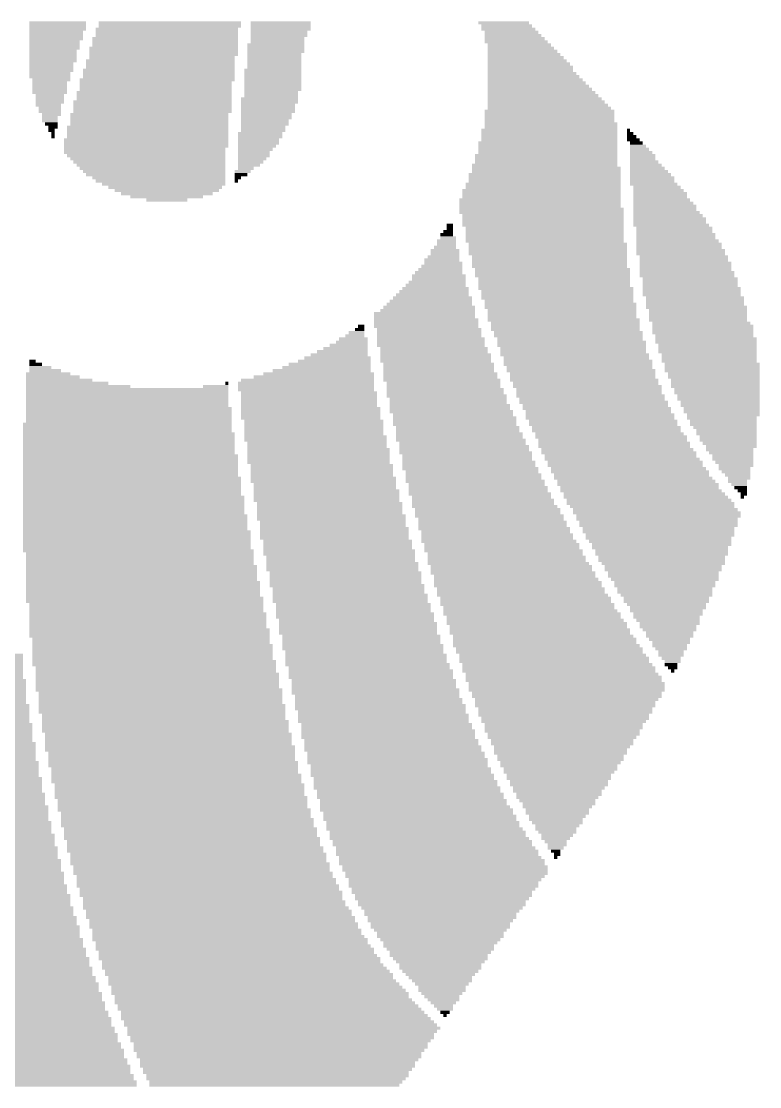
# Model space of a CAD drawing. Extents: x 0 to 158, y 0 to 111.
# Drawn here: x 121.88 to 127.72, y 8.34 to 16.77 of the extents above; entities that cross this region are included whole.
import ezdxf

# ---------------------------------------------------------------- set-up
doc = ezdxf.new("R2010")
doc.units = 0
doc.layers.add('21', color=53, linetype='CONTINUOUS')

# ---------------------------------------------------------------- blocks, each defined once
blk = doc.blocks.new('RECT')
blk.add_solid([(-0.5, -0.5), (0.5, -0.5), (-0.5, 0.5), (0.5, 0.5)])

msp = doc.modelspace()

# ---------------------------------------------------------------- block references
at = {"layer": '21', "yscale": 0.025}
for p, xscale in [((122.1725, 16.755), 0.45), ((123.06, 16.755), 1.125), ((123.935, 16.755), 0.475), ((125.6975, 16.755), 0.4), ((122.1725, 16.73), 0.45), ((122.1725, 16.705), 0.45), ((122.16, 16.68), 0.425), ((123.035, 16.705), 1.125), ((123.035, 16.68), 1.125), ((123.06, 16.73), 1.125), ((123.935, 16.73), 0.475), ((123.935, 16.705), 0.475), ((123.9225, 16.68), 0.45), ((125.7225, 16.73), 0.4), ((125.735, 16.705), 0.425), ((125.76, 16.68), 0.425), ((122.16, 16.655), 0.425), ((122.16, 16.63), 0.425), ((122.1475, 16.605), 0.4), ((123.0225, 16.63), 1.15), ((123.0225, 16.605), 1.15), ((123.035, 16.655), 1.125), ((123.9225, 16.655), 0.45), ((123.91, 16.63), 0.425), ((123.91, 16.605), 0.425), ((125.7725, 16.655), 0.45), ((125.785, 16.63), 0.475), ((125.7975, 16.605), 0.5), ((122.1475, 16.58), 0.4), ((122.1475, 16.555), 0.4), ((122.135, 16.53), 0.375), ((122.135, 16.505), 0.375), ((123.01, 16.555), 1.175), ((123.01, 16.53), 1.175), ((123.01, 16.505), 1.175), ((123.0225, 16.58), 1.15), ((123.8975, 16.58), 0.45), ((123.8975, 16.555), 0.45), ((123.8975, 16.53), 0.45), ((123.885, 16.505), 0.425), ((125.8225, 16.58), 0.5), ((125.835, 16.555), 0.525), ((125.8475, 16.53), 0.55), ((125.86, 16.505), 0.575), ((122.135, 16.48), 0.375), ((122.135, 16.455), 0.375), ((122.1225, 16.43), 0.35), ((122.985, 16.455), 1.175), ((122.985, 16.43), 1.175), ((122.9975, 16.48), 1.15), ((123.885, 16.48), 0.425), ((123.885, 16.455), 0.425), ((123.885, 16.43), 0.425), ((125.8725, 16.48), 0.6), ((125.885, 16.455), 0.625), ((125.8975, 16.43), 0.65), ((122.1225, 16.405), 0.35), ((122.1225, 16.38), 0.35), ((122.11, 16.355), 0.325), ((122.9725, 16.38), 1.2), ((122.9725, 16.355), 1.2), ((122.985, 16.405), 1.175), ((123.8725, 16.38), 0.45), ((123.8725, 16.355), 0.45), ((123.885, 16.405), 0.425), ((125.91, 16.405), 0.675), ((125.91, 16.38), 0.675), ((125.9225, 16.355), 0.7), ((122.11, 16.33), 0.325), ((122.1225, 16.305), 0.3), ((122.11, 16.28), 0.275), ((122.11, 16.255), 0.275), ((122.96, 16.305), 1.225), ((122.9475, 16.28), 1.2), ((122.9475, 16.255), 1.2), ((122.9725, 16.33), 1.2), ((123.8725, 16.33), 0.45), ((123.8725, 16.305), 0.45), ((123.8725, 16.28), 0.45), ((123.8725, 16.255), 0.45), ((125.935, 16.33), 0.725), ((125.9475, 16.305), 0.75), ((125.96, 16.28), 0.775), ((125.9725, 16.255), 0.8), ((122.11, 16.23), 0.275), ((122.11, 16.205), 0.275), ((122.11, 16.18), 0.225), ((122.935, 16.205), 1.225), ((122.935, 16.18), 1.225), ((122.9475, 16.23), 1.2), ((123.8725, 16.23), 0.45), ((123.86, 16.205), 0.425), ((123.86, 16.18), 0.425), ((125.985, 16.23), 0.825), ((125.9975, 16.205), 0.85), ((126.01, 16.18), 0.875), ((122.11, 16.155), 0.225), ((122.11, 16.13), 0.225), ((122.0975, 16.105), 0.2), ((122.11, 16.08), 0.175), ((122.9225, 16.13), 1.25), ((122.9225, 16.105), 1.25), ((122.9225, 16.08), 1.25), ((122.935, 16.155), 1.225), ((123.8475, 16.155), 0.45), ((123.8475, 16.13), 0.45), ((123.835, 16.105), 0.425), ((123.835, 16.08), 0.425), ((126.0225, 16.155), 0.9), ((126.035, 16.13), 0.925), ((126.0475, 16.105), 0.95), ((126.06, 16.08), 0.975), ((122.11, 16.055), 0.175), ((122.1225, 16.03), 0.15), ((122.11, 16.005), 0.125), ((122.8975, 16.03), 1.25), ((122.8975, 16.005), 1.25), ((122.9225, 16.055), 1.25), ((123.835, 16.055), 0.425), ((123.8225, 16.03), 0.4), ((123.8225, 16.005), 0.4), ((126.06, 16.055), 1.025), ((126.06, 16.03), 1.025), ((126.06, 16.005), 1.025), ((122.11, 15.98), 0.125), ((122.1225, 15.955), 0.1), ((122.135, 15.93), 0.075), ((122.885, 15.93), 1.275), ((122.8975, 15.98), 1.25), ((122.8975, 15.955), 1.25), ((123.81, 15.98), 0.375), ((123.81, 15.955), 0.375), ((123.7975, 15.93), 0.35), ((126.06, 15.98), 1.025), ((126.0725, 15.955), 1.05), ((126.0725, 15.93), 1.05), ((122.1225, 15.905), 0.05), ((122.135, 15.88), 0.025), ((122.135, 15.855), 0.025), ((122.8725, 15.83), 1.3), ((122.885, 15.905), 1.275), ((122.885, 15.88), 1.275), ((122.885, 15.855), 1.275), ((123.7725, 15.88), 0.35), ((123.7725, 15.855), 0.35), ((123.76, 15.83), 0.325), ((123.7975, 15.905), 0.35), ((126.06, 15.905), 1.075), ((126.06, 15.88), 1.075), ((126.06, 15.855), 1.075), ((126.06, 15.83), 1.075), ((126.685, 15.905), 0.025), ((126.6975, 15.88), 0.05), ((126.71, 15.855), 0.075), ((126.7225, 15.83), 0.1), ((122.8725, 15.805), 1.3), ((122.8725, 15.78), 1.3), ((122.86, 15.755), 1.275), ((123.76, 15.805), 0.325), ((123.7475, 15.78), 0.3), ((123.735, 15.755), 0.275), ((126.0475, 15.805), 1.1), ((126.0475, 15.78), 1.1), ((126.0475, 15.755), 1.1), ((126.7475, 15.805), 0.1), ((126.76, 15.78), 0.125), ((126.7725, 15.755), 0.15), ((122.86, 15.73), 1.275), ((122.8725, 15.705), 1.25), ((122.885, 15.68), 1.225), ((123.7225, 15.73), 0.25), ((123.7225, 15.705), 0.25), ((123.71, 15.68), 0.225), ((126.035, 15.705), 1.125), ((126.035, 15.68), 1.125), ((126.0475, 15.73), 1.1), ((126.785, 15.73), 0.175), ((126.7975, 15.705), 0.2), ((126.7975, 15.68), 0.2), ((122.8975, 15.655), 1.2), ((122.91, 15.63), 1.175), ((122.9225, 15.605), 1.15), ((122.935, 15.58), 1.125), ((123.635, 15.58), 0.125), ((123.6975, 15.655), 0.2), ((123.685, 15.63), 0.175), ((123.66, 15.605), 0.125), ((126.0225, 15.63), 1.15), ((126.035, 15.605), 1.175), ((126.035, 15.58), 1.175), ((126.035, 15.655), 1.125), ((126.81, 15.655), 0.225), ((126.8225, 15.63), 0.25), ((126.835, 15.605), 0.275), ((126.8475, 15.58), 0.3), ((122.9475, 15.555), 1.1), ((122.9725, 15.53), 1.05), ((122.985, 15.505), 1.025), ((123.6225, 15.555), 0.1), ((123.5975, 15.53), 0.05), ((123.585, 15.505), 0.025), ((126.0225, 15.555), 1.2), ((126.0225, 15.53), 1.2), ((126.0225, 15.505), 1.2), ((126.86, 15.555), 0.325), ((126.8725, 15.53), 0.35), ((126.8725, 15.505), 0.35), ((123.01, 15.48), 0.975), ((123.0225, 15.455), 0.9), ((123.035, 15.43), 0.825), ((125.9975, 15.43), 1.25), ((126.01, 15.48), 1.225), ((126.01, 15.455), 1.225), ((126.885, 15.48), 0.375), ((126.91, 15.455), 0.375), ((126.9225, 15.43), 0.4), ((123.035, 15.405), 0.725), ((123.035, 15.38), 0.575), ((123.035, 15.355), 0.325), ((125.985, 15.355), 1.275), ((125.985, 15.33), 1.275), ((125.9975, 15.405), 1.25), ((125.9975, 15.38), 1.25), ((126.935, 15.405), 0.425), ((126.935, 15.38), 0.425), ((126.9475, 15.355), 0.45), ((126.96, 15.33), 0.475), ((125.985, 15.305), 1.275), ((125.9975, 15.28), 1.3), ((125.9975, 15.255), 1.3), ((126.9725, 15.305), 0.5), ((126.9725, 15.28), 0.5), ((126.985, 15.255), 0.525), ((125.2725, 15.155), 0.05), ((126.01, 15.23), 1.275), ((126.01, 15.205), 1.275), ((126.01, 15.18), 1.275), ((126.01, 15.155), 1.275), ((126.9975, 15.23), 0.55), ((127.01, 15.205), 0.575), ((127.01, 15.18), 0.575), ((127.0225, 15.155), 0.6), ((125.2475, 15.08), 0.1), ((125.26, 15.105), 0.075), ((125.2725, 15.13), 0.05), ((126.0225, 15.13), 1.25), ((126.0225, 15.105), 1.25), ((126.0225, 15.08), 1.25), ((127.0475, 15.13), 0.6), ((127.0475, 15.105), 0.6), ((127.06, 15.08), 0.625), ((125.2475, 15.03), 0.15), ((125.2475, 15.005), 0.15), ((125.26, 15.055), 0.125), ((126.0225, 15.055), 1.25), ((126.0225, 15.03), 1.25), ((126.0475, 15.005), 1.25), ((127.06, 15.055), 0.625), ((127.0725, 15.03), 0.65), ((127.085, 15.005), 0.675), ((125.2225, 14.905), 0.25), ((125.235, 14.955), 0.225), ((125.235, 14.93), 0.225), ((125.235, 14.98), 0.175), ((126.0475, 14.98), 1.25), ((126.0475, 14.955), 1.25), ((126.0475, 14.93), 1.25), ((126.06, 14.905), 1.225), ((127.085, 14.98), 0.675), ((127.0975, 14.955), 0.7), ((127.0975, 14.93), 0.7), ((127.1225, 14.905), 0.7), ((125.21, 14.83), 0.325), ((125.21, 14.88), 0.275), ((125.2225, 14.855), 0.3), ((126.06, 14.88), 1.225), ((126.06, 14.855), 1.225), ((126.06, 14.83), 1.225), ((127.1225, 14.88), 0.7), ((127.135, 14.855), 0.725), ((127.135, 14.83), 0.725), ((125.185, 14.755), 0.425), ((125.185, 14.78), 0.375), ((125.1975, 14.805), 0.35), ((126.085, 14.805), 1.225), ((126.085, 14.78), 1.225), ((126.085, 14.755), 1.225), ((127.135, 14.805), 0.725), ((127.1475, 14.78), 0.75), ((127.1475, 14.755), 0.75), ((125.16, 14.655), 0.525), ((125.16, 14.68), 0.475), ((125.1725, 14.705), 0.45), ((125.185, 14.73), 0.425), ((126.0975, 14.73), 1.2), ((126.0975, 14.705), 1.2), ((126.0975, 14.68), 1.2), ((126.11, 14.655), 1.225), ((127.1725, 14.73), 0.75), ((127.1725, 14.705), 0.75), ((127.1725, 14.68), 0.75), ((127.185, 14.655), 0.775), ((125.135, 14.58), 0.625), ((125.135, 14.605), 0.575), ((125.1475, 14.63), 0.55), ((126.1225, 14.63), 1.2), ((126.1225, 14.605), 1.2), ((126.1225, 14.58), 1.2), ((127.185, 14.63), 0.775), ((127.185, 14.605), 0.775), ((127.21, 14.58), 0.775), ((125.0975, 14.48), 0.75), ((125.11, 14.505), 0.725), ((125.11, 14.53), 0.675), ((125.1225, 14.555), 0.65), ((126.135, 14.555), 1.175), ((126.1475, 14.53), 1.2), ((126.1475, 14.505), 1.2), ((126.16, 14.48), 1.175), ((127.21, 14.555), 0.775), ((127.21, 14.53), 0.775), ((127.2225, 14.505), 0.8), ((127.235, 14.48), 0.775), ((125.0725, 14.455), 0.8), ((125.0725, 14.43), 0.8), ((125.085, 14.405), 0.825), ((126.16, 14.455), 1.175), ((126.16, 14.43), 1.175), ((126.1725, 14.405), 1.2), ((127.235, 14.455), 0.775), ((127.235, 14.43), 0.775), ((127.235, 14.405), 0.775), ((124.56, 14.33), 0.075), ((124.5725, 14.355), 0.05), ((125.085, 14.38), 0.825), ((125.085, 14.355), 0.825), ((125.11, 14.33), 0.825), ((126.185, 14.38), 1.175), ((126.185, 14.355), 1.175), ((126.185, 14.33), 1.175), ((127.26, 14.38), 0.775), ((127.2725, 14.355), 0.8), ((127.2725, 14.33), 0.8), ((124.4975, 14.23), 0.25), ((124.51, 14.255), 0.225), ((124.5225, 14.28), 0.15), ((124.535, 14.305), 0.125), ((125.11, 14.305), 0.825), ((125.11, 14.28), 0.825), ((125.1225, 14.255), 0.85), ((125.1225, 14.23), 0.85), ((126.21, 14.305), 1.175), ((126.21, 14.28), 1.175), ((126.2225, 14.255), 1.15), ((126.235, 14.23), 1.175), ((127.2725, 14.305), 0.8), ((127.285, 14.28), 0.775), ((127.2975, 14.255), 0.8), ((127.2975, 14.23), 0.8), ((124.4225, 14.155), 0.4), ((124.4475, 14.18), 0.35), ((124.4725, 14.205), 0.3), ((125.1225, 14.205), 0.85), ((125.1475, 14.18), 0.85), ((125.1475, 14.155), 0.85), ((126.235, 14.205), 1.175), ((126.2475, 14.18), 1.15), ((126.2475, 14.155), 1.15), ((127.31, 14.205), 0.775), ((127.31, 14.18), 0.775), ((127.31, 14.155), 0.775), ((121.9725, 14.08), 0.05), ((124.36, 14.08), 0.575), ((124.385, 14.105), 0.525), ((124.3975, 14.13), 0.45), ((125.16, 14.13), 0.875), ((125.16, 14.105), 0.875), ((125.16, 14.08), 0.875), ((126.26, 14.13), 1.175), ((126.2725, 14.105), 1.15), ((126.285, 14.08), 1.175), ((127.3225, 14.13), 0.75), ((127.3225, 14.105), 0.75), ((127.3225, 14.08), 0.75), ((122.0975, 13.98), 0.35), ((121.9975, 14.055), 0.1), ((122.035, 14.03), 0.175), ((122.0725, 14.005), 0.25), ((124.235, 13.98), 0.875), ((124.26, 14.005), 0.775), ((124.2975, 14.03), 0.7), ((124.3225, 14.055), 0.65), ((125.185, 14.055), 0.875), ((125.185, 14.03), 0.875), ((125.185, 14.005), 0.875), ((125.1975, 13.98), 0.9), ((126.285, 14.055), 1.175), ((126.2975, 14.03), 1.15), ((126.31, 14.005), 1.175), ((126.3225, 13.98), 1.15), ((127.3475, 14.055), 0.75), ((127.3475, 14.03), 0.75), ((127.3475, 14.005), 0.75), ((127.36, 13.98), 0.725), ((122.135, 13.955), 0.425), ((122.185, 13.93), 0.525), ((122.2475, 13.905), 0.65), ((123.51, 13.905), 0.025), ((124.135, 13.905), 1.075), ((124.1475, 13.93), 1.05), ((124.1975, 13.955), 0.95), ((125.1975, 13.955), 0.9), ((125.21, 13.93), 0.925), ((125.2225, 13.905), 0.9), ((126.3225, 13.955), 1.15), ((126.335, 13.93), 1.175), ((126.3475, 13.905), 1.15), ((127.36, 13.955), 0.725), ((127.3725, 13.93), 0.7), ((127.3725, 13.905), 0.7), ((122.335, 13.88), 0.825), ((122.7225, 13.855), 1.6), ((122.7225, 13.83), 1.6), ((122.7225, 13.805), 1.6), ((123.4225, 13.88), 0.2), ((124.135, 13.88), 1.075), ((124.135, 13.855), 1.075), ((124.16, 13.83), 1.075), ((124.16, 13.805), 1.075), ((125.2225, 13.88), 0.9), ((125.235, 13.855), 0.925), ((125.235, 13.83), 0.925), ((125.2475, 13.805), 0.95), ((126.36, 13.88), 1.175), ((126.3725, 13.855), 1.15), ((126.3725, 13.83), 1.15), ((126.385, 13.805), 1.175), ((127.3725, 13.88), 0.7), ((127.385, 13.855), 0.675), ((127.385, 13.83), 0.675), ((127.3975, 13.805), 0.65), ((122.7225, 13.78), 1.6), ((122.7225, 13.755), 1.6), ((122.7225, 13.73), 1.6), ((124.16, 13.78), 1.075), ((124.16, 13.755), 1.075), ((124.16, 13.73), 1.075), ((125.26, 13.78), 0.925), ((125.26, 13.755), 0.925), ((125.2725, 13.73), 0.95), ((126.3975, 13.78), 1.15), ((126.41, 13.755), 1.175), ((126.4225, 13.73), 1.15), ((127.3975, 13.78), 0.65), ((127.41, 13.755), 0.625), ((127.41, 13.73), 0.625), ((122.735, 13.705), 1.625), ((122.735, 13.68), 1.625), ((122.735, 13.655), 1.625), ((124.1725, 13.705), 1.1), ((124.1725, 13.68), 1.1), ((124.1725, 13.655), 1.1), ((125.2725, 13.705), 0.95), ((125.285, 13.68), 0.975), ((125.2975, 13.655), 0.95), ((126.435, 13.705), 1.175), ((126.4475, 13.68), 1.15), ((126.46, 13.655), 1.175), ((127.4225, 13.705), 0.6), ((127.4225, 13.68), 0.6), ((127.435, 13.655), 0.575), ((122.7225, 13.58), 1.65), ((122.7225, 13.555), 1.65), ((122.735, 13.63), 1.625), ((122.735, 13.605), 1.625), ((124.1725, 13.63), 1.1), ((124.1975, 13.605), 1.1), ((124.1975, 13.58), 1.1), ((124.1975, 13.555), 1.1), ((125.31, 13.63), 0.975), ((125.31, 13.605), 0.975), ((125.31, 13.58), 0.975), ((125.335, 13.555), 0.975), ((126.46, 13.63), 1.175), ((126.485, 13.605), 1.175), ((126.485, 13.58), 1.175), ((126.51, 13.555), 1.175), ((127.4225, 13.63), 0.55), ((127.435, 13.605), 0.525), ((127.435, 13.58), 0.525), ((127.4475, 13.555), 0.5), ((122.7225, 13.53), 1.65), ((122.735, 13.505), 1.675), ((122.735, 13.48), 1.675), ((124.1975, 13.53), 1.1), ((124.1975, 13.505), 1.1), ((124.21, 13.48), 1.125), ((125.335, 13.53), 0.975), ((126.51, 13.53), 1.175), ((126.535, 13.505), 1.175), ((126.5475, 13.48), 1.2), ((127.46, 13.53), 0.475), ((127.46, 13.505), 0.475), ((127.4725, 13.48), 0.45), ((122.735, 13.455), 1.675), ((122.735, 13.43), 1.675), ((122.735, 13.405), 1.675), ((124.21, 13.455), 1.125), ((124.2225, 13.43), 1.1), ((124.2225, 13.405), 1.1), ((125.36, 13.455), 1.025), ((125.385, 13.405), 1.025), ((126.56, 13.455), 1.175), ((126.5725, 13.43), 1.2), ((126.5725, 13.405), 1.2), ((127.4725, 13.455), 0.45), ((127.485, 13.43), 0.425), ((127.4975, 13.405), 0.4), ((122.735, 13.38), 1.675), ((122.735, 13.355), 1.675), ((122.7475, 13.33), 1.7), ((122.7475, 13.305), 1.7), ((124.235, 13.38), 1.125), ((124.235, 13.355), 1.125), ((124.235, 13.33), 1.125), ((124.235, 13.305), 1.125), ((125.385, 13.38), 1.025), ((125.3975, 13.355), 1.05), ((125.41, 13.33), 1.025), ((125.41, 13.305), 1.025), ((126.5975, 13.38), 1.2), ((126.61, 13.355), 1.225), ((126.6225, 13.33), 1.2), ((126.635, 13.305), 1.225), ((127.485, 13.38), 0.375), ((127.4975, 13.355), 0.35), ((127.51, 13.33), 0.325), ((127.51, 13.305), 0.325), ((122.7475, 13.28), 1.7), ((122.7475, 13.255), 1.7), ((122.7475, 13.23), 1.7), ((124.235, 13.28), 1.125), ((124.26, 13.255), 1.125), ((124.26, 13.23), 1.125), ((125.4225, 13.28), 1.05), ((125.4225, 13.255), 1.05), ((125.435, 13.23), 1.075), ((126.66, 13.28), 1.225), ((126.66, 13.255), 1.225), ((126.685, 13.23), 1.225), ((127.5225, 13.28), 0.3), ((127.535, 13.255), 0.275), ((127.5225, 13.23), 0.25), ((122.7475, 13.205), 1.7), ((122.7475, 13.18), 1.7), ((122.76, 13.155), 1.725), ((124.26, 13.205), 1.125), ((124.26, 13.18), 1.125), ((124.2725, 13.155), 1.15), ((125.4475, 13.205), 1.05), ((125.46, 13.18), 1.075), ((125.46, 13.155), 1.075), ((126.6975, 13.205), 1.25), ((126.71, 13.18), 1.225), ((126.7225, 13.155), 1.25), ((127.535, 13.205), 0.225), ((127.5475, 13.18), 0.2), ((127.56, 13.155), 0.175), ((122.76, 13.13), 1.725), ((122.76, 13.105), 1.725), ((122.76, 13.08), 1.725), ((122.76, 13.055), 1.725), ((124.2725, 13.13), 1.15), ((124.285, 13.105), 1.125), ((124.285, 13.08), 1.125), ((124.2975, 13.055), 1.15), ((125.4725, 13.13), 1.1), ((125.485, 13.105), 1.075), ((125.4975, 13.08), 1.1), ((125.4975, 13.055), 1.1), ((126.7475, 13.13), 1.25), ((126.76, 13.105), 1.275), ((126.7725, 13.08), 1.25), ((126.785, 13.055), 1.275), ((127.5475, 13.13), 0.15), ((127.56, 13.105), 0.125), ((127.5725, 13.08), 0.1), ((127.585, 13.055), 0.075), ((122.76, 13.03), 1.725), ((122.7725, 13.005), 1.75), ((122.7725, 12.98), 1.75), ((124.2975, 13.03), 1.15), ((124.2975, 13.005), 1.15), ((124.2975, 12.98), 1.15), ((125.51, 13.03), 1.125), ((125.5225, 13.005), 1.1), ((125.535, 12.98), 1.125), ((126.81, 13.03), 1.275), ((126.8225, 13.005), 1.3), ((126.8475, 12.98), 1.3), ((127.5975, 13.03), 0.05), ((127.585, 13.005), 0.025), ((122.7725, 12.955), 1.75), ((122.7725, 12.93), 1.75), ((122.7725, 12.905), 1.75), ((122.7725, 12.88), 1.75), ((124.3225, 12.955), 1.15), ((124.3225, 12.93), 1.15), ((124.3225, 12.905), 1.15), ((124.3225, 12.88), 1.15), ((125.535, 12.955), 1.125), ((125.5475, 12.93), 1.15), ((125.5725, 12.905), 1.15), ((125.5725, 12.88), 1.15), ((126.86, 12.955), 1.325), ((126.8725, 12.93), 1.3), ((126.8975, 12.905), 1.3), ((126.91, 12.88), 1.325), ((122.785, 12.855), 1.775), ((122.785, 12.83), 1.775), ((122.785, 12.805), 1.775), ((124.335, 12.855), 1.175), ((124.335, 12.83), 1.175), ((124.3475, 12.805), 1.15), ((125.585, 12.855), 1.175), ((125.5975, 12.83), 1.15), ((125.61, 12.805), 1.175), ((126.9225, 12.855), 1.3), ((126.91, 12.83), 1.275), ((126.9225, 12.805), 1.25), ((122.785, 12.78), 1.775), ((122.785, 12.755), 1.775), ((122.7975, 12.73), 1.8), ((124.3475, 12.78), 1.15), ((124.36, 12.755), 1.175), ((124.36, 12.73), 1.175), ((125.61, 12.78), 1.175), ((125.6225, 12.755), 1.2), ((125.635, 12.73), 1.175), ((126.9225, 12.78), 1.25), ((126.9225, 12.755), 1.2), ((126.9225, 12.73), 1.2), ((122.7975, 12.705), 1.8), ((122.7975, 12.68), 1.8), ((122.7975, 12.655), 1.8), ((122.7975, 12.63), 1.8), ((124.36, 12.705), 1.175), ((124.36, 12.68), 1.175), ((124.385, 12.655), 1.175), ((124.385, 12.63), 1.175), ((125.6475, 12.705), 1.2), ((125.6475, 12.68), 1.2), ((125.66, 12.655), 1.225), ((125.685, 12.63), 1.225), ((126.935, 12.705), 1.175), ((126.9225, 12.68), 1.15), ((126.935, 12.655), 1.125), ((126.9475, 12.63), 1.1), ((122.7975, 12.605), 1.8), ((122.81, 12.58), 1.825), ((122.8225, 12.555), 1.8), ((124.385, 12.605), 1.175), ((124.3975, 12.58), 1.2), ((124.3975, 12.555), 1.2), ((125.685, 12.605), 1.225), ((125.6975, 12.58), 1.25), ((125.71, 12.555), 1.225), ((126.935, 12.605), 1.075), ((126.9475, 12.58), 1.05), ((126.9475, 12.555), 1.05), ((122.8225, 12.53), 1.8), ((122.8225, 12.505), 1.8), ((122.8225, 12.48), 1.8), ((124.41, 12.53), 1.175), ((124.41, 12.505), 1.175), ((124.4225, 12.48), 1.2), ((125.7225, 12.53), 1.25), ((125.7225, 12.505), 1.25), ((125.735, 12.48), 1.275), ((126.96, 12.48), 0.975), ((122.835, 12.455), 1.825), ((122.835, 12.43), 1.825), ((122.835, 12.405), 1.825), ((122.835, 12.38), 1.825), ((124.4225, 12.455), 1.2), ((124.4225, 12.43), 1.2), ((124.4475, 12.405), 1.2), ((124.4475, 12.38), 1.2), ((125.76, 12.455), 1.275), ((125.76, 12.43), 1.275), ((125.7725, 12.405), 1.3), ((125.785, 12.38), 1.275), ((126.96, 12.455), 0.925), ((126.96, 12.43), 0.925), ((126.96, 12.405), 0.875), ((126.96, 12.38), 0.875), ((122.835, 12.355), 1.825), ((122.8475, 12.33), 1.85), ((122.8475, 12.305), 1.85), ((124.4475, 12.355), 1.2), ((124.4475, 12.33), 1.2), ((124.46, 12.305), 1.225), ((125.7975, 12.355), 1.3), ((125.81, 12.33), 1.325), ((125.81, 12.305), 1.325), ((126.9725, 12.355), 0.85), ((126.9725, 12.33), 0.8), ((126.9725, 12.305), 0.8), ((122.8475, 12.28), 1.85), ((122.8475, 12.255), 1.85), ((122.8475, 12.23), 1.85), ((122.86, 12.205), 1.875), ((124.4725, 12.28), 1.2), ((124.4725, 12.255), 1.2), ((124.485, 12.23), 1.225), ((124.485, 12.205), 1.225), ((125.835, 12.28), 1.325), ((125.835, 12.255), 1.325), ((125.8475, 12.23), 1.35), ((125.8725, 12.205), 1.35), ((126.9725, 12.28), 0.75), ((126.9725, 12.255), 0.75), ((126.985, 12.23), 0.725), ((126.985, 12.205), 0.675), ((122.86, 12.18), 1.875), ((122.8725, 12.155), 1.85), ((122.8725, 12.13), 1.85), ((124.485, 12.18), 1.225), ((124.51, 12.155), 1.225), ((124.51, 12.13), 1.225), ((125.8725, 12.18), 1.35), ((125.885, 12.155), 1.375), ((125.8975, 12.13), 1.35), ((126.985, 12.18), 0.675), ((126.985, 12.155), 0.625), ((126.9975, 12.13), 0.6), ((122.8725, 12.105), 1.85), ((122.885, 12.08), 1.875), ((122.885, 12.055), 1.875), ((124.51, 12.105), 1.225), ((124.5225, 12.08), 1.25), ((124.5225, 12.055), 1.25), ((125.91, 12.105), 1.375), ((125.9225, 12.08), 1.4), ((125.935, 12.055), 1.375), ((126.985, 12.105), 0.575), ((126.9975, 12.08), 0.55), ((126.985, 12.055), 0.525), ((122.885, 12.03), 1.875), ((122.885, 12.005), 1.875), ((122.885, 11.98), 1.875), ((122.8975, 11.955), 1.9), ((124.535, 12.03), 1.225), ((124.5475, 12.005), 1.25), ((124.5475, 11.98), 1.25), ((124.5475, 11.955), 1.25), ((125.9475, 12.03), 1.4), ((125.96, 12.005), 1.425), ((125.9725, 11.98), 1.4), ((125.985, 11.955), 1.425), ((126.9975, 12.03), 0.5), ((127.01, 12.005), 0.475), ((126.9975, 11.98), 0.45), ((127.01, 11.955), 0.425), ((122.8975, 11.93), 1.9), ((122.8975, 11.905), 1.9), ((122.91, 11.88), 1.875), ((124.5475, 11.93), 1.25), ((124.5725, 11.905), 1.25), ((124.5725, 11.88), 1.25), ((125.985, 11.93), 1.425), ((126.01, 11.905), 1.425), ((126.0225, 11.88), 1.45), ((127.01, 11.93), 0.375), ((127.01, 11.905), 0.375), ((127.01, 11.88), 0.325), ((122.91, 11.855), 1.875), ((122.9225, 11.83), 1.9), ((122.9225, 11.805), 1.9), ((124.5725, 11.855), 1.25), ((124.585, 11.83), 1.275), ((124.585, 11.805), 1.275), ((126.0225, 11.855), 1.45), ((126.035, 11.83), 1.475), ((126.06, 11.805), 1.475), ((127.0225, 11.855), 0.3), ((127.01, 11.83), 0.275), ((127.0225, 11.805), 0.25), ((121.2725, 11.755), 1.25), ((121.2725, 11.73), 1.25), ((121.2725, 11.705), 1.25), ((122.9225, 11.78), 1.9), ((122.9225, 11.755), 1.9), ((122.9225, 11.73), 1.9), ((122.935, 11.705), 1.925), ((124.5975, 11.78), 1.25), ((124.61, 11.755), 1.275), ((124.61, 11.73), 1.275), ((124.61, 11.705), 1.275), ((126.06, 11.78), 1.475), ((126.085, 11.755), 1.475), ((126.0975, 11.73), 1.5), ((126.0975, 11.705), 1.5), ((127.0225, 11.78), 0.2), ((127.0225, 11.755), 0.2), ((127.0225, 11.73), 0.15), ((127.035, 11.705), 0.125), ((121.2725, 11.68), 1.25), ((121.2725, 11.655), 1.25), ((121.2725, 11.63), 1.25), ((122.935, 11.68), 1.925), ((122.9475, 11.655), 1.9), ((122.9475, 11.63), 1.9), ((124.6225, 11.68), 1.3), ((124.635, 11.655), 1.275), ((124.6475, 11.63), 1.3), ((126.1225, 11.68), 1.5), ((126.135, 11.655), 1.525), ((126.135, 11.63), 1.525), ((127.0225, 11.68), 0.1), ((127.035, 11.655), 0.075), ((127.035, 11.63), 0.025), ((121.2725, 11.605), 1.25), ((121.2725, 11.58), 1.25), ((121.285, 11.555), 1.275), ((121.285, 11.53), 1.275), ((122.96, 11.605), 1.925), ((122.96, 11.58), 1.925), ((122.96, 11.555), 1.925), ((122.96, 11.53), 1.925), ((124.6475, 11.605), 1.3), ((124.6475, 11.58), 1.3), ((124.6725, 11.555), 1.3), ((124.6725, 11.53), 1.3), ((126.16, 11.605), 1.525), ((126.1725, 11.58), 1.55), ((126.1725, 11.555), 1.55), ((126.1975, 11.53), 1.55), ((121.285, 11.505), 1.275), ((121.285, 11.48), 1.275), ((121.285, 11.455), 1.275), ((122.96, 11.505), 1.925), ((122.9725, 11.48), 1.95), ((122.985, 11.455), 1.925), ((124.6725, 11.505), 1.3), ((124.685, 11.48), 1.325), ((124.685, 11.455), 1.325), ((126.1975, 11.505), 1.55), ((126.1975, 11.48), 1.55), ((126.1975, 11.455), 1.5), ((121.285, 11.43), 1.275), ((121.285, 11.405), 1.275), ((121.285, 11.38), 1.275), ((122.985, 11.43), 1.925), ((122.985, 11.405), 1.925), ((122.985, 11.38), 1.925), ((124.6975, 11.43), 1.3), ((124.71, 11.405), 1.325), ((124.71, 11.38), 1.325), ((126.1975, 11.43), 1.5), ((126.1975, 11.405), 1.45), ((126.185, 11.38), 1.425), ((121.2975, 11.355), 1.3), ((121.2975, 11.33), 1.3), ((121.2975, 11.305), 1.3), ((121.2975, 11.28), 1.3), ((122.9975, 11.355), 1.95), ((122.9975, 11.33), 1.95), ((122.9975, 11.305), 1.95), ((123.01, 11.28), 1.925), ((124.7225, 11.355), 1.35), ((124.7225, 11.33), 1.35), ((124.735, 11.305), 1.325), ((124.7475, 11.28), 1.35), ((126.185, 11.355), 1.425), ((126.185, 11.33), 1.375), ((126.185, 11.305), 1.375), ((126.1725, 11.28), 1.35), ((121.31, 11.255), 1.275), ((121.31, 11.23), 1.275), ((121.3225, 11.205), 1.3), ((123.01, 11.255), 1.925), ((123.0225, 11.23), 1.95), ((123.0225, 11.205), 1.95), ((124.7475, 11.255), 1.35), ((124.7475, 11.23), 1.35), ((124.7725, 11.205), 1.35), ((126.185, 11.255), 1.325), ((126.1725, 11.23), 1.3), ((126.1725, 11.205), 1.25), ((121.3225, 11.18), 1.3), ((121.3225, 11.155), 1.3), ((121.3225, 11.13), 1.3), ((123.0225, 11.18), 1.95), ((123.0225, 11.155), 1.95), ((123.0475, 11.13), 1.95), ((124.7725, 11.18), 1.35), ((124.785, 11.155), 1.375), ((124.785, 11.13), 1.375), ((126.1725, 11.18), 1.25), ((126.16, 11.155), 1.225), ((126.1725, 11.13), 1.2), ((121.3225, 11.105), 1.3), ((121.3225, 11.08), 1.3), ((121.335, 11.055), 1.325), ((121.335, 11.03), 1.325), ((123.0475, 11.105), 1.95), ((123.0475, 11.08), 1.95), ((123.0475, 11.055), 1.95), ((123.06, 11.03), 1.975), ((124.785, 11.105), 1.375), ((124.81, 11.08), 1.375), ((124.81, 11.055), 1.375), ((124.8225, 11.03), 1.4), ((126.16, 11.105), 1.175), ((126.16, 11.08), 1.125), ((126.16, 11.055), 1.125), ((126.16, 11.03), 1.075), ((121.335, 11.005), 1.325), ((121.335, 10.98), 1.325), ((121.335, 10.955), 1.325), ((123.06, 11.005), 1.975), ((123.0725, 10.98), 1.95), ((123.0725, 10.955), 1.95), ((124.8225, 11.005), 1.4), ((124.8475, 10.98), 1.4), ((124.8475, 10.955), 1.4), ((126.1475, 11.005), 1.05), ((126.1475, 10.98), 1.05), ((121.335, 10.93), 1.325), ((121.3475, 10.905), 1.35), ((121.3475, 10.88), 1.35), ((123.0725, 10.93), 1.95), ((123.085, 10.905), 1.975), ((123.085, 10.88), 1.975), ((124.86, 10.93), 1.425), ((124.86, 10.905), 1.425), ((124.8725, 10.88), 1.4), ((126.1475, 10.905), 0.95), ((126.135, 10.88), 0.925), ((121.36, 10.855), 1.325), ((121.36, 10.83), 1.325), ((121.36, 10.805), 1.325), ((121.3725, 10.78), 1.35), ((123.0975, 10.855), 1.95), ((123.0975, 10.83), 1.95), ((123.11, 10.805), 1.975), ((123.11, 10.78), 1.975), ((124.885, 10.855), 1.425), ((124.885, 10.83), 1.425), ((124.8975, 10.805), 1.45), ((124.91, 10.78), 1.425), ((126.1475, 10.855), 0.9), ((126.135, 10.83), 0.875), ((126.135, 10.805), 0.825), ((126.135, 10.78), 0.825), ((121.3725, 10.755), 1.35), ((121.3725, 10.73), 1.35), ((121.3725, 10.705), 1.35), ((123.11, 10.755), 1.975), ((123.135, 10.73), 1.975), ((123.135, 10.705), 1.975), ((124.9225, 10.755), 1.45), ((124.9225, 10.73), 1.45), ((124.935, 10.705), 1.475), ((126.135, 10.755), 0.775), ((126.135, 10.73), 0.775), ((126.135, 10.705), 0.725), ((121.3725, 10.68), 1.35), ((121.385, 10.655), 1.375), ((121.385, 10.63), 1.375), ((121.385, 10.605), 1.375), ((123.135, 10.68), 1.975), ((123.135, 10.655), 1.975), ((123.1475, 10.63), 2), ((123.16, 10.605), 1.975), ((124.9475, 10.68), 1.45), ((124.96, 10.655), 1.475), ((124.96, 10.63), 1.475), ((124.985, 10.605), 1.475), ((126.1225, 10.68), 0.7), ((126.135, 10.655), 0.675), ((126.1225, 10.63), 0.65), ((126.1225, 10.605), 0.6), ((121.3975, 10.58), 1.35), ((121.41, 10.555), 1.375), ((121.41, 10.53), 1.375), ((123.16, 10.58), 1.975), ((123.16, 10.555), 1.975), ((123.1725, 10.53), 2), ((124.985, 10.58), 1.475), ((124.9975, 10.555), 1.5), ((125.01, 10.53), 1.525), ((126.135, 10.58), 0.575), ((126.1225, 10.555), 0.55), ((126.1225, 10.53), 0.5), ((121.41, 10.505), 1.375), ((121.41, 10.48), 1.375), ((121.41, 10.455), 1.375), ((123.185, 10.505), 1.975), ((123.185, 10.48), 1.975), ((123.1975, 10.455), 2), ((125.0225, 10.505), 1.5), ((125.035, 10.48), 1.525), ((125.035, 10.455), 1.525), ((126.1225, 10.505), 0.5), ((126.1225, 10.48), 0.45), ((126.11, 10.455), 0.425), ((121.4225, 10.43), 1.4), ((121.4225, 10.405), 1.4), ((121.4225, 10.38), 1.4), ((121.435, 10.355), 1.375), ((123.1975, 10.43), 2), ((123.1975, 10.405), 2), ((123.2225, 10.38), 2), ((123.2225, 10.355), 2), ((125.06, 10.43), 1.525), ((125.06, 10.405), 1.525), ((125.0725, 10.38), 1.55), ((125.0975, 10.355), 1.55), ((126.1225, 10.43), 0.4), ((126.1225, 10.405), 0.35), ((126.11, 10.38), 0.325), ((126.1225, 10.355), 0.3), ((121.4475, 10.33), 1.4), ((121.4475, 10.305), 1.4), ((121.4475, 10.28), 1.4), ((123.2225, 10.33), 2), ((123.235, 10.305), 2.025), ((123.2475, 10.28), 2), ((125.0975, 10.33), 1.55), ((125.11, 10.305), 1.575), ((125.135, 10.28), 1.575), ((126.1225, 10.33), 0.25), ((126.11, 10.305), 0.225), ((126.11, 10.28), 0.175), ((121.4475, 10.255), 1.4), ((121.46, 10.23), 1.425), ((121.46, 10.205), 1.425), ((123.2475, 10.255), 2), ((123.26, 10.23), 2.025), ((123.26, 10.205), 2.025), ((125.135, 10.255), 1.575), ((125.16, 10.23), 1.575), ((125.1725, 10.205), 1.6), ((126.1225, 10.255), 0.15), ((126.11, 10.23), 0.125), ((126.11, 10.205), 0.075), ((121.4725, 10.18), 1.4), ((121.4725, 10.155), 1.4), ((121.485, 10.13), 1.425), ((121.485, 10.105), 1.425), ((123.285, 10.18), 2.025), ((123.285, 10.155), 2.025), ((123.285, 10.13), 2.025), ((123.2975, 10.105), 2.05), ((125.1725, 10.18), 1.6), ((125.1975, 10.155), 1.6), ((125.21, 10.13), 1.625), ((125.21, 10.105), 1.625), ((126.1225, 10.18), 0.05), ((126.11, 10.155), 0.025), ((121.485, 10.08), 1.425), ((121.485, 10.055), 1.425), ((121.4975, 10.03), 1.45), ((123.31, 10.08), 2.025), ((123.31, 10.055), 2.025), ((123.3225, 10.03), 2.05), ((125.235, 10.08), 1.625), ((125.235, 10.055), 1.625), ((125.2475, 10.03), 1.6), ((121.51, 10.005), 1.425), ((121.51, 9.98), 1.425), ((121.51, 9.955), 1.425), ((121.5225, 9.93), 1.45), ((123.335, 10.005), 2.025), ((123.3475, 9.98), 2.05), ((123.3475, 9.955), 2.05), ((123.36, 9.93), 2.075), ((125.235, 10.005), 1.575), ((125.235, 9.98), 1.525), ((125.2225, 9.955), 1.5), ((125.2225, 9.93), 1.5), ((121.5225, 9.905), 1.45), ((121.5225, 9.88), 1.45), ((121.5475, 9.855), 1.45), ((123.3725, 9.905), 2.05), ((123.385, 9.88), 2.075), ((123.385, 9.855), 2.075), ((125.2225, 9.905), 1.45), ((125.21, 9.88), 1.425), ((125.2225, 9.855), 1.4), ((121.5475, 9.83), 1.45), ((121.5475, 9.805), 1.45), ((121.5475, 9.78), 1.45), ((123.3975, 9.83), 2.05), ((123.41, 9.805), 2.075), ((123.41, 9.78), 2.075), ((125.21, 9.83), 1.375), ((125.21, 9.805), 1.325), ((125.21, 9.78), 1.325), ((121.56, 9.755), 1.475), ((121.56, 9.73), 1.475), ((121.5725, 9.705), 1.45), ((121.585, 9.68), 1.475), ((123.4225, 9.755), 2.1), ((123.4475, 9.73), 2.1), ((123.4475, 9.705), 2.1), ((123.46, 9.68), 2.125), ((125.21, 9.755), 1.275), ((125.21, 9.73), 1.225), ((125.1975, 9.705), 1.2), ((125.21, 9.68), 1.175), ((121.585, 9.655), 1.475), ((121.585, 9.63), 1.475), ((121.5975, 9.605), 1.5), ((123.4725, 9.655), 2.1), ((123.485, 9.63), 2.125), ((123.485, 9.605), 2.125), ((125.1975, 9.655), 1.15), ((125.1975, 9.63), 1.1), ((125.1975, 9.605), 1.1), ((121.61, 9.58), 1.475), ((121.61, 9.555), 1.475), ((121.61, 9.53), 1.475), ((123.51, 9.58), 2.125), ((123.51, 9.555), 2.125), ((123.5225, 9.53), 2.15), ((125.1975, 9.58), 1.05), ((121.6225, 9.505), 1.5), ((121.6225, 9.48), 1.5), ((121.6225, 9.455), 1.5), ((121.6475, 9.43), 1.5), ((123.535, 9.505), 2.175), ((123.5475, 9.48), 2.15), ((123.56, 9.455), 2.175), ((123.5725, 9.43), 2.2), ((125.1975, 9.505), 0.95), ((125.1975, 9.48), 0.9), ((125.185, 9.455), 0.875), ((125.1975, 9.43), 0.85), ((121.6475, 9.405), 1.5), ((121.6475, 9.38), 1.5), ((121.66, 9.355), 1.525), ((123.585, 9.405), 2.175), ((123.5975, 9.38), 2.2), ((123.61, 9.355), 2.225), ((125.1975, 9.405), 0.8), ((125.185, 9.38), 0.775), ((125.1975, 9.355), 0.75), ((121.6725, 9.33), 1.5), ((121.6725, 9.305), 1.5), ((121.685, 9.28), 1.525), ((121.685, 9.255), 1.525), ((123.6225, 9.33), 2.2), ((123.635, 9.305), 2.225), ((123.6475, 9.28), 2.25), ((123.6725, 9.255), 2.25), ((125.1975, 9.33), 0.7), ((125.1975, 9.305), 0.65), ((125.1975, 9.28), 0.65), ((125.1975, 9.255), 0.6), ((121.685, 9.23), 1.525), ((121.71, 9.205), 1.525), ((121.71, 9.18), 1.525), ((123.685, 9.23), 2.275), ((123.6975, 9.205), 2.25), ((123.71, 9.18), 2.275), ((125.1975, 9.23), 0.55), ((125.1975, 9.205), 0.5), ((125.21, 9.18), 0.475), ((121.7225, 9.155), 1.55), ((121.7225, 9.13), 1.55), ((121.735, 9.105), 1.525), ((123.7225, 9.155), 2.3), ((123.7475, 9.13), 2.3), ((123.76, 9.105), 2.325), ((125.21, 9.155), 0.425), ((125.21, 9.13), 0.375), ((125.21, 9.105), 0.375), ((121.7475, 9.08), 1.55), ((121.7475, 9.055), 1.55), ((121.7475, 9.03), 1.55), ((121.7725, 9.005), 1.55), ((123.7725, 9.08), 2.35), ((123.785, 9.055), 2.325), ((123.7975, 9.03), 2.35), ((123.81, 9.005), 2.375), ((125.21, 9.08), 0.325), ((125.21, 9.055), 0.275), ((125.2225, 9.03), 0.25), ((125.2225, 9.005), 0.2), ((121.7725, 8.98), 1.55), ((121.7725, 8.955), 1.55), ((121.785, 8.93), 1.575), ((123.835, 8.98), 2.375), ((123.8475, 8.955), 2.4), ((123.8725, 8.93), 2.4), ((125.2225, 8.98), 0.15), ((125.235, 8.955), 0.125), ((125.235, 8.93), 0.075), ((121.785, 8.905), 1.575), ((121.81, 8.88), 1.575), ((121.81, 8.855), 1.575), ((123.885, 8.905), 2.425), ((123.8975, 8.88), 2.45), ((123.9225, 8.855), 2.45), ((125.235, 8.905), 0.025), ((121.81, 8.83), 1.575), ((121.835, 8.805), 1.575), ((121.835, 8.78), 1.575), ((121.8475, 8.755), 1.6), ((123.935, 8.83), 2.475), ((123.96, 8.805), 2.475), ((123.9475, 8.78), 2.45), ((123.935, 8.755), 2.425), ((121.8475, 8.73), 1.6), ((121.86, 8.705), 1.575), ((121.8725, 8.68), 1.6), ((123.9475, 8.73), 2.4), ((123.935, 8.705), 2.375), ((123.935, 8.68), 2.325), ((121.8725, 8.655), 1.6), ((121.885, 8.63), 1.625), ((121.8975, 8.605), 1.6), ((123.935, 8.655), 2.325), ((123.9225, 8.63), 2.3), ((123.9225, 8.605), 2.25), ((121.8975, 8.58), 1.6), ((121.91, 8.555), 1.625), ((121.9225, 8.53), 1.6), ((121.935, 8.505), 1.625), ((123.9225, 8.58), 2.25), ((123.9225, 8.555), 2.2), ((123.91, 8.53), 2.175), ((123.91, 8.505), 2.175), ((121.935, 8.48), 1.625), ((121.935, 8.455), 1.625), ((121.96, 8.43), 1.625), ((123.91, 8.48), 2.125), ((123.8975, 8.455), 2.1), ((123.91, 8.43), 2.075), ((121.96, 8.405), 1.625), ((121.9725, 8.38), 1.65), ((121.985, 8.355), 1.625), ((123.8975, 8.405), 2.05), ((123.8975, 8.38), 2), ((123.885, 8.355), 1.975)]:
    msp.add_blockref('RECT', p, dxfattribs=dict(at, xscale=xscale))
for p in [(125.3475, 13.505), (125.3475, 13.48), (125.3725, 13.43), (126.9475, 12.53), (126.9475, 12.505), (126.1475, 10.955), (126.1475, 10.93), (125.1975, 9.555), (125.1975, 9.53)]:
    msp.add_blockref('RECT', p, dxfattribs=at)

doc.saveas('drawing.dxf')
